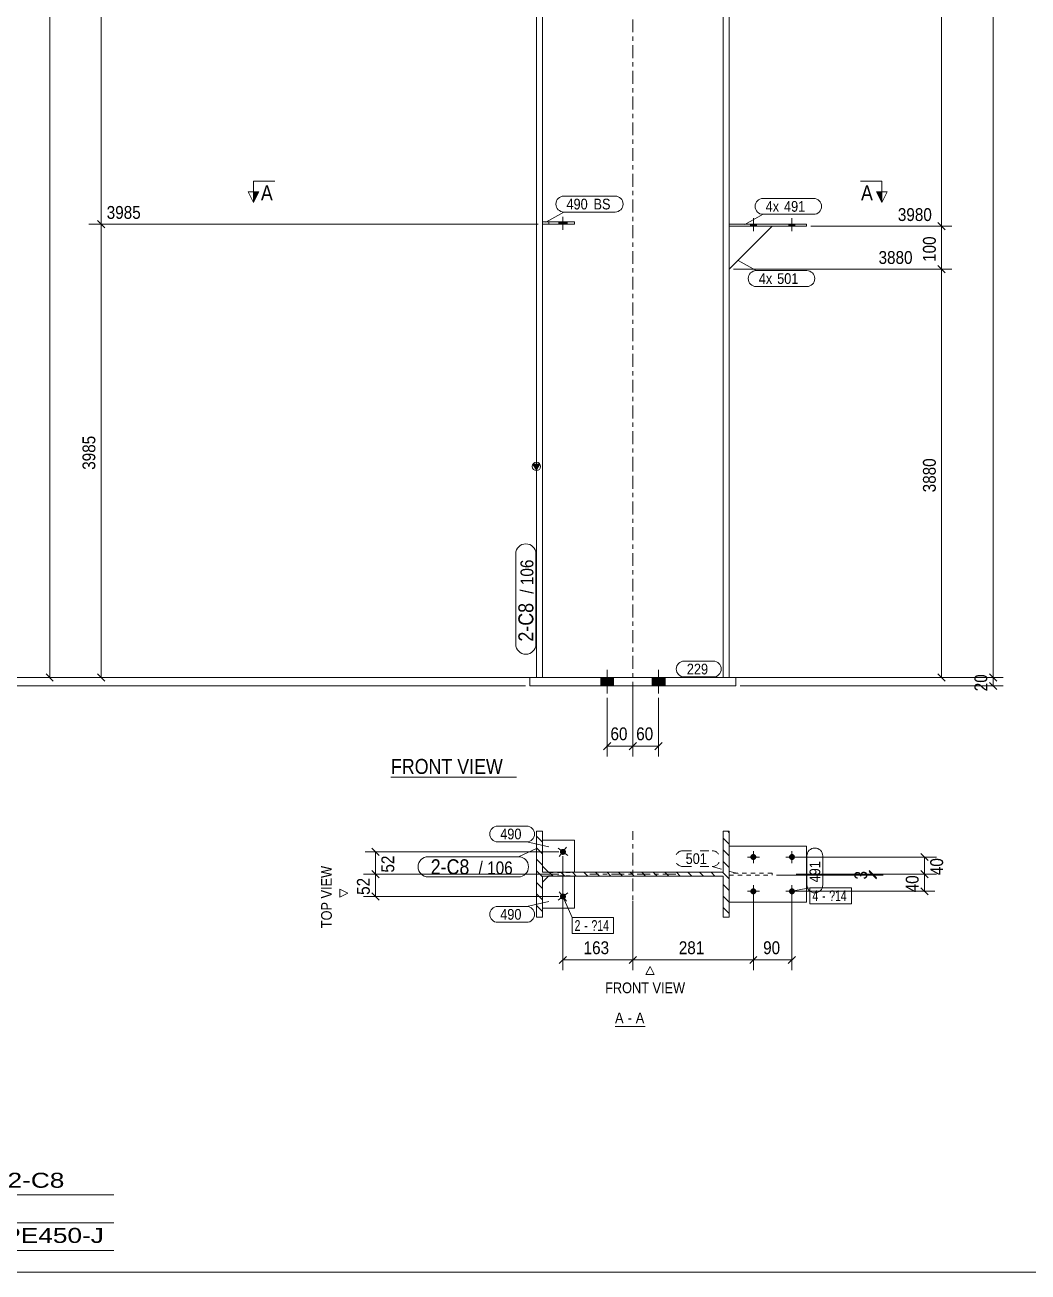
# Model space of a CAD drawing. Header units: millimetres. Extents: x 2 to 579, y 1 to 825.
# Drawn here: x 123.7 to 357.7, y 5 to 295.7 of the extents above; entities that cross this region are included whole.
import ezdxf

# ---------------------------------------------------------------- set-up
doc = ezdxf.new("R2010")
doc.units = ezdxf.units.MM
for name, pattern in [('XKITLINE00', [0]), ('XKITLINE01', [4, 1, -1, 1, -1]), ('XKITLINE02', [4, 2, -2]), ('XKITLINE03', [6, 3, -1, 1, -1])]:
    doc.linetypes.add(name, pattern=pattern)
for name, color, linetype, lineweight in [('Bolt', 3, 'Continuous', 0), ('BoltMark', 7, 'Continuous', 0), ('Dimensions', 7, 'Continuous', 0), ('DrawingSheet', 5, 'Continuous', 0), ('OtherObjectType', 7, 'Continuous', 0), ('Part', 2, 'Continuous', 0), ('PartMark', 7, 'Continuous', 0), ('Section', 6, 'Continuous', 0)]:
    doc.layers.add(name, color=color, linetype=linetype, lineweight=lineweight)
doc.styles.add('ARIAL', font='ARIAL.TTF')
doc.styles.add('ARIAL_NARROW', font='ARIALN.TTF')

# ---------------------------------------------------------------- blocks, each defined once
blk = doc.blocks.new('*A5')
at = {"layer": 'Part', "color": 7, "linetype": 'XKITLINE00', "lineweight": 0}
for p, q in [((288.02, 107.41), (287.68, 107.76)), ((244.42, 105.21), (243.02, 106.61)), ((288.02, 104.72), (286.62, 106.12)), ((244.42, 102.52), (243.02, 103.92)), ((288.02, 102.03), (286.62, 103.43)), ((244.42, 99.83), (243.02, 101.23)), ((288.02, 99.33), (286.62, 100.73)), ((244.42, 97.13), (243.02, 98.53)), ((246.94, 97.31), (246.04, 98.21)), ((249.64, 97.31), (248.74, 98.21)), ((252.33, 97.31), (251.43, 98.21)), ((255.02, 97.31), (254.12, 98.21)), ((257.72, 97.31), (256.82, 98.21)), ((260.41, 97.31), (259.51, 98.21)), ((263.11, 97.31), (262.21, 98.21)), ((265.8, 97.31), (264.9, 98.21)), ((268.49, 97.31), (267.59, 98.21)), ((271.19, 97.31), (270.29, 98.21)), ((273.88, 97.31), (272.98, 98.21)), ((276.58, 97.31), (275.68, 98.21)), ((279.27, 97.31), (278.37, 98.21)), ((281.97, 97.31), (281.07, 98.21)), ((284.66, 97.31), (283.76, 98.21)), ((288.02, 96.64), (286.45, 98.21)), ((244.42, 94.44), (243.02, 95.84)), ((244.42, 91.74), (243.02, 93.14)), ((288.02, 93.94), (286.62, 95.34)), ((244.37, 89.1), (243.02, 90.45)), ((288.02, 91.25), (286.62, 92.65)), ((243.02, 87.76), (243.02, 87.76)), ((243.02, 87.76), (243.02, 87.76)), ((244.42, 89.05), (244.37, 89.1)), ((288.02, 88.56), (286.62, 89.96))]:
    blk.add_line(p, q, dxfattribs=at)
blk = doc.blocks.new('*A7')
at = {"layer": 'Bolt'}
for points in [[(261.02, 143.63), (261.02, 141.63), (258.02, 141.63), (258.02, 143.63)], [(261.02, 143.63), (261.02, 141.63), (258.02, 141.63), (258.02, 143.63)], [(273.02, 143.63), (273.02, 141.63), (270.02, 141.63), (270.02, 143.63)], [(273.02, 143.63), (273.02, 141.63), (270.02, 141.63), (270.02, 143.63)]]:
    blk.add_hatch(color=3, dxfattribs=at).paths.add_polyline_path(points, flags=17)
at = {"layer": 'Bolt', "color": 3, "linetype": 'XKITLINE00', "lineweight": 0}
for p, q in [((259.52, 145.38), (259.52, 139.88)), ((259.52, 145.38), (259.52, 139.88)), ((271.52, 145.38), (271.52, 139.88)), ((271.52, 145.38), (271.52, 139.88)), ((258.02, 143.63), (258.02, 141.63)), ((258.02, 143.63), (258.02, 141.63)), ((261.02, 143.63), (261.02, 141.63)), ((261.02, 143.63), (261.02, 141.63)), ((270.02, 143.63), (270.02, 141.63)), ((270.02, 143.63), (270.02, 141.63)), ((273.02, 143.63), (273.02, 141.63)), ((273.02, 143.63), (273.02, 141.63))]:
    blk.add_line(p, q, dxfattribs=at)
blk = doc.blocks.new('*A9')
at = {"layer": 'Bolt'}
for points in [[(294.32, 249.33), (294.32, 248.83), (292.92, 248.83), (292.92, 249.33)], [(294.32, 249.33), (294.32, 248.83), (292.92, 248.83), (292.92, 249.33)], [(303.32, 249.33), (303.32, 248.83), (301.92, 248.83), (301.92, 249.33)], [(303.32, 249.33), (303.32, 248.83), (301.92, 248.83), (301.92, 249.33)]]:
    blk.add_hatch(color=3, dxfattribs=at).paths.add_polyline_path(points, flags=17)
at = {"layer": 'Bolt', "color": 3, "linetype": 'XKITLINE00', "lineweight": 0}
for p, q in [((293.62, 247.67), (293.62, 250.67)), ((293.62, 247.67), (293.62, 250.67)), ((302.62, 247.67), (302.62, 250.67)), ((302.62, 247.67), (302.62, 250.67)), ((292.92, 248.83), (292.92, 249.33)), ((292.92, 248.83), (292.92, 249.33)), ((294.32, 248.83), (294.32, 249.33)), ((294.32, 248.83), (294.32, 249.33)), ((301.92, 248.83), (301.92, 249.33)), ((301.92, 248.83), (301.92, 249.33)), ((303.32, 248.83), (303.32, 249.33)), ((303.32, 248.83), (303.32, 249.33))]:
    blk.add_line(p, q, dxfattribs=at)
blk = doc.blocks.new('*A10')
at = {"layer": 'Bolt', "color": 3, "linetype": 'XKITLINE02', "lineweight": 0}
for p, q in [((249.22, 247.98), (249.22, 250.98)), ((248.24, 249.33), (248.24, 249.83)), ((250.2, 249.33), (250.2, 249.83))]:
    blk.add_line(p, q, dxfattribs=at)
blk = doc.blocks.new('*A11')
at = {"layer": 'Bolt'}
blk.add_hatch(color=3, dxfattribs=at).paths.add_polyline_path([(248.24, 249.33), (248.24, 249.83), (250.2, 249.83), (250.2, 249.33)], flags=17)
at = {"layer": 'Bolt', "color": 3, "linetype": 'XKITLINE00', "lineweight": 0}
for p, q in [((249.22, 247.98), (249.22, 250.98)), ((248.24, 249.33), (248.24, 249.83)), ((250.2, 249.33), (250.2, 249.83))]:
    blk.add_line(p, q, dxfattribs=at)
blk = doc.blocks.new('*A19')
at = {"layer": 'Part'}
blk.add_hatch(color=2, dxfattribs=at).paths.add_polyline_path([(242.22, 193.33), (243.82, 193.33), (243.02, 191.93)], flags=17)
at = {"layer": 'Part', "color": 2, "linetype": 'XKITLINE00', "lineweight": 0}
for p, q in [((243.02, 427.11), (243.02, 192.03)), ((244.42, 427.11), (244.42, 192.03)), ((286.62, 192.03), (286.62, 427.11)), ((288.02, 192.03), (288.02, 427.11)), ((243.02, 191.93), (242.22, 193.33)), ((242.22, 193.33), (243.82, 193.33)), ((243.82, 193.33), (243.02, 191.93)), ((243.02, 191.93), (243.02, 143.63)), ((244.42, 191.93), (244.42, 143.63)), ((286.62, 143.63), (286.62, 191.93)), ((288.02, 143.63), (288.02, 191.93))]:
    blk.add_line(p, q, dxfattribs=at)
at = {"layer": 'Part', "color": 7, "linetype": 'XKITLINE03', "lineweight": 0}
for p, q in [((265.52, 192.03), (265.52, 427.11)), ((265.52, 133.63), (265.52, 191.93))]:
    blk.add_line(p, q, dxfattribs=at)
at = {"layer": 'Part', "color": 7, "linetype": 'XKITLINE01', "lineweight": 0}
blk.add_line((243.02, 143.63), (288.02, 143.63), dxfattribs=at)
at = {"layer": 'Part', "color": 2, "linetype": 'XKITLINE00', "lineweight": 0}
blk.add_circle((243.02, 192.83), 1, dxfattribs=at)
blk = doc.blocks.new('*A23')
at = {"layer": 'Part', "color": 2, "linetype": 'XKITLINE00', "lineweight": 0}
for p, q in [((289.52, 143.63), (241.52, 143.63)), ((241.52, 143.63), (241.52, 141.63)), ((289.52, 143.63), (289.52, 141.63)), ((289.52, 141.63), (241.52, 141.63))]:
    blk.add_line(p, q, dxfattribs=at)
blk = doc.blocks.new('*A27')
at = {"layer": 'Part', "color": 2, "linetype": 'XKITLINE00', "lineweight": 0}
for p, q in [((288.02, 249.33), (306.02, 249.33)), ((306.02, 248.83), (288.02, 248.83)), ((306.02, 249.33), (306.02, 248.83))]:
    blk.add_line(p, q, dxfattribs=at)
at = {"layer": 'Part', "color": 7, "linetype": 'XKITLINE01', "lineweight": 0}
blk.add_line((288.02, 248.83), (288.02, 249.33), dxfattribs=at)
blk = doc.blocks.new('*A28')
at = {"layer": 'Part', "color": 2, "linetype": 'XKITLINE00', "lineweight": 0}
blk.add_line((288.02, 238.83), (298.02, 248.83), dxfattribs=at)
at = {"layer": 'Part', "color": 7, "linetype": 'XKITLINE01', "lineweight": 0}
for p, q in [((288.02, 248.83), (288.02, 238.83)), ((298.02, 248.83), (288.02, 248.83))]:
    blk.add_line(p, q, dxfattribs=at)
blk = doc.blocks.new('*A29')
at = {"layer": 'Part', "color": 7, "linetype": 'XKITLINE01', "lineweight": 0}
for p, q in [((251.92, 249.83), (244.42, 249.83)), ((244.42, 249.83), (244.42, 249.33)), ((244.42, 249.33), (251.92, 249.33)), ((245.92, 249.33), (245.92, 249.83)), ((251.92, 249.33), (251.92, 249.83))]:
    blk.add_line(p, q, dxfattribs=at)
blk = doc.blocks.new('*A30')
at = {"layer": 'Part', "color": 2, "linetype": 'XKITLINE00', "lineweight": 0}
for p, q in [((244.42, 249.83), (251.92, 249.83)), ((251.92, 249.33), (244.42, 249.33)), ((251.92, 249.83), (251.92, 249.33))]:
    blk.add_line(p, q, dxfattribs=at)
at = {"layer": 'Part', "color": 7, "linetype": 'XKITLINE01', "lineweight": 0}
for p, q in [((244.42, 249.33), (244.42, 249.83)), ((245.92, 249.33), (245.92, 249.83))]:
    blk.add_line(p, q, dxfattribs=at)
blk = doc.blocks.new('*A98')
at = {"layer": 'Bolt'}
for points in [[(293.59, 101.06), (293.55, 101.06), (293.52, 101.06), (293.49, 101.07), (293.45, 101.08), (293.42, 101.09), (293.39, 101.1), (293.35, 101.11), (293.32, 101.12), (293.29, 101.14), (293.26, 101.16), (293.23, 101.17), (293.2, 101.19), (293.18, 101.21), (293.15, 101.24), (293.13, 101.26), (293.1, 101.29), (293.08, 101.31), (293.06, 101.34), (293.04, 101.37), (293.02, 101.4), (293, 101.43), (292.99, 101.46), (292.98, 101.49), (292.96, 101.52), (292.95, 101.55), (292.94, 101.59), (292.94, 101.62), (292.93, 101.65), (292.93, 101.69), (292.92, 101.72), (292.92, 101.76), (292.92, 101.79), (292.93, 101.82), (292.93, 101.86), (292.94, 101.89), (292.94, 101.93), (292.95, 101.96), (292.96, 101.99), (292.98, 102.02), (292.99, 102.06), (293, 102.09), (293.02, 102.12), (293.04, 102.14), (293.06, 102.17), (293.08, 102.2), (293.1, 102.23), (293.13, 102.25), (293.15, 102.27), (293.18, 102.3), (293.2, 102.32), (293.23, 102.34), (293.26, 102.36), (293.29, 102.37), (293.32, 102.39), (293.35, 102.4), (293.39, 102.41), (293.42, 102.43), (293.45, 102.43), (293.49, 102.44), (293.52, 102.45), (293.55, 102.45), (293.59, 102.45), (293.62, 102.46), (293.66, 102.45), (293.69, 102.45), (293.72, 102.45), (293.76, 102.44), (293.79, 102.43), (293.83, 102.43), (293.86, 102.41), (293.89, 102.4), (293.92, 102.39), (293.95, 102.37), (293.98, 102.36), (294.01, 102.34), (294.04, 102.32), (294.07, 102.3), (294.09, 102.27), (294.12, 102.25), (294.14, 102.23), (294.16, 102.2), (294.18, 102.17), (294.2, 102.14), (294.22, 102.12), (294.24, 102.09), (294.25, 102.06), (294.27, 102.02), (294.28, 101.99), (294.29, 101.96), (294.3, 101.93), (294.31, 101.89), (294.31, 101.86), (294.32, 101.82), (294.32, 101.79), (294.32, 101.76), (294.32, 101.72), (294.32, 101.69), (294.31, 101.65), (294.31, 101.62), (294.3, 101.59), (294.29, 101.55), (294.28, 101.52), (294.27, 101.49), (294.25, 101.46), (294.24, 101.43), (294.22, 101.4), (294.2, 101.37), (294.18, 101.34), (294.16, 101.31), (294.14, 101.29), (294.12, 101.26), (294.09, 101.24), (294.07, 101.21), (294.04, 101.19), (294.01, 101.17), (293.98, 101.16), (293.95, 101.14), (293.92, 101.12), (293.89, 101.11), (293.86, 101.1), (293.83, 101.09), (293.79, 101.08), (293.76, 101.07), (293.72, 101.06), (293.69, 101.06), (293.66, 101.06), (293.62, 101.06)], [(302.59, 101.06), (302.55, 101.06), (302.52, 101.06), (302.49, 101.07), (302.45, 101.08), (302.42, 101.09), (302.39, 101.1), (302.35, 101.11), (302.32, 101.12), (302.29, 101.14), (302.26, 101.16), (302.23, 101.17), (302.2, 101.19), (302.18, 101.21), (302.15, 101.24), (302.13, 101.26), (302.1, 101.29), (302.08, 101.31), (302.06, 101.34), (302.04, 101.37), (302.02, 101.4), (302, 101.43), (301.99, 101.46), (301.98, 101.49), (301.96, 101.52), (301.95, 101.55), (301.94, 101.59), (301.94, 101.62), (301.93, 101.65), (301.93, 101.69), (301.92, 101.72), (301.92, 101.76), (301.92, 101.79), (301.93, 101.82), (301.93, 101.86), (301.94, 101.89), (301.94, 101.93), (301.95, 101.96), (301.96, 101.99), (301.98, 102.02), (301.99, 102.06), (302, 102.09), (302.02, 102.12), (302.04, 102.14), (302.06, 102.17), (302.08, 102.2), (302.1, 102.23), (302.13, 102.25), (302.15, 102.27), (302.18, 102.3), (302.2, 102.32), (302.23, 102.34), (302.26, 102.36), (302.29, 102.37), (302.32, 102.39), (302.35, 102.4), (302.39, 102.41), (302.42, 102.43), (302.45, 102.43), (302.49, 102.44), (302.52, 102.45), (302.55, 102.45), (302.59, 102.45), (302.62, 102.46), (302.66, 102.45), (302.69, 102.45), (302.72, 102.45), (302.76, 102.44), (302.79, 102.43), (302.83, 102.43), (302.86, 102.41), (302.89, 102.4), (302.92, 102.39), (302.95, 102.37), (302.98, 102.36), (303.01, 102.34), (303.04, 102.32), (303.07, 102.3), (303.09, 102.27), (303.12, 102.25), (303.14, 102.23), (303.16, 102.2), (303.18, 102.17), (303.2, 102.14), (303.22, 102.12), (303.24, 102.09), (303.25, 102.06), (303.27, 102.02), (303.28, 101.99), (303.29, 101.96), (303.3, 101.93), (303.31, 101.89), (303.31, 101.86), (303.32, 101.82), (303.32, 101.79), (303.32, 101.76), (303.32, 101.72), (303.32, 101.69), (303.31, 101.65), (303.31, 101.62), (303.3, 101.59), (303.29, 101.55), (303.28, 101.52), (303.27, 101.49), (303.25, 101.46), (303.24, 101.43), (303.22, 101.4), (303.2, 101.37), (303.18, 101.34), (303.16, 101.31), (303.14, 101.29), (303.12, 101.26), (303.09, 101.24), (303.07, 101.21), (303.04, 101.19), (303.01, 101.17), (302.98, 101.16), (302.95, 101.14), (302.92, 101.12), (302.89, 101.11), (302.86, 101.1), (302.83, 101.09), (302.79, 101.08), (302.76, 101.07), (302.72, 101.06), (302.69, 101.06), (302.66, 101.06), (302.62, 101.06)], [(293.59, 93.06), (293.55, 93.06), (293.52, 93.06), (293.49, 93.07), (293.45, 93.08), (293.42, 93.09), (293.39, 93.1), (293.35, 93.11), (293.32, 93.12), (293.29, 93.14), (293.26, 93.16), (293.23, 93.17), (293.2, 93.19), (293.18, 93.21), (293.15, 93.24), (293.13, 93.26), (293.1, 93.29), (293.08, 93.31), (293.06, 93.34), (293.04, 93.37), (293.02, 93.4), (293, 93.43), (292.99, 93.46), (292.98, 93.49), (292.96, 93.52), (292.95, 93.55), (292.94, 93.59), (292.94, 93.62), (292.93, 93.65), (292.93, 93.69), (292.92, 93.72), (292.92, 93.76), (292.92, 93.79), (292.93, 93.82), (292.93, 93.86), (292.94, 93.89), (292.94, 93.93), (292.95, 93.96), (292.96, 93.99), (292.98, 94.02), (292.99, 94.06), (293, 94.09), (293.02, 94.12), (293.04, 94.14), (293.06, 94.17), (293.08, 94.2), (293.1, 94.23), (293.13, 94.25), (293.15, 94.27), (293.18, 94.3), (293.2, 94.32), (293.23, 94.34), (293.26, 94.36), (293.29, 94.37), (293.32, 94.39), (293.35, 94.4), (293.39, 94.41), (293.42, 94.43), (293.45, 94.43), (293.49, 94.44), (293.52, 94.45), (293.55, 94.45), (293.59, 94.45), (293.62, 94.46), (293.66, 94.45), (293.69, 94.45), (293.72, 94.45), (293.76, 94.44), (293.79, 94.43), (293.83, 94.43), (293.86, 94.41), (293.89, 94.4), (293.92, 94.39), (293.95, 94.37), (293.98, 94.36), (294.01, 94.34), (294.04, 94.32), (294.07, 94.3), (294.09, 94.27), (294.12, 94.25), (294.14, 94.23), (294.16, 94.2), (294.18, 94.17), (294.2, 94.14), (294.22, 94.12), (294.24, 94.09), (294.25, 94.06), (294.27, 94.02), (294.28, 93.99), (294.29, 93.96), (294.3, 93.93), (294.31, 93.89), (294.31, 93.86), (294.32, 93.82), (294.32, 93.79), (294.32, 93.76), (294.32, 93.72), (294.32, 93.69), (294.31, 93.65), (294.31, 93.62), (294.3, 93.59), (294.29, 93.55), (294.28, 93.52), (294.27, 93.49), (294.25, 93.46), (294.24, 93.43), (294.22, 93.4), (294.2, 93.37), (294.18, 93.34), (294.16, 93.31), (294.14, 93.29), (294.12, 93.26), (294.09, 93.24), (294.07, 93.21), (294.04, 93.19), (294.01, 93.17), (293.98, 93.16), (293.95, 93.14), (293.92, 93.12), (293.89, 93.11), (293.86, 93.1), (293.83, 93.09), (293.79, 93.08), (293.76, 93.07), (293.72, 93.06), (293.69, 93.06), (293.66, 93.06), (293.62, 93.06)], [(302.59, 93.06), (302.55, 93.06), (302.52, 93.06), (302.49, 93.07), (302.45, 93.08), (302.42, 93.09), (302.39, 93.1), (302.35, 93.11), (302.32, 93.12), (302.29, 93.14), (302.26, 93.16), (302.23, 93.17), (302.2, 93.19), (302.18, 93.21), (302.15, 93.24), (302.13, 93.26), (302.1, 93.29), (302.08, 93.31), (302.06, 93.34), (302.04, 93.37), (302.02, 93.4), (302, 93.43), (301.99, 93.46), (301.98, 93.49), (301.96, 93.52), (301.95, 93.55), (301.94, 93.59), (301.94, 93.62), (301.93, 93.65), (301.93, 93.69), (301.92, 93.72), (301.92, 93.76), (301.92, 93.79), (301.93, 93.82), (301.93, 93.86), (301.94, 93.89), (301.94, 93.93), (301.95, 93.96), (301.96, 93.99), (301.98, 94.02), (301.99, 94.06), (302, 94.09), (302.02, 94.12), (302.04, 94.14), (302.06, 94.17), (302.08, 94.2), (302.1, 94.23), (302.13, 94.25), (302.15, 94.27), (302.18, 94.3), (302.2, 94.32), (302.23, 94.34), (302.26, 94.36), (302.29, 94.37), (302.32, 94.39), (302.35, 94.4), (302.39, 94.41), (302.42, 94.43), (302.45, 94.43), (302.49, 94.44), (302.52, 94.45), (302.55, 94.45), (302.59, 94.45), (302.62, 94.46), (302.66, 94.45), (302.69, 94.45), (302.72, 94.45), (302.76, 94.44), (302.79, 94.43), (302.83, 94.43), (302.86, 94.41), (302.89, 94.4), (302.92, 94.39), (302.95, 94.37), (302.98, 94.36), (303.01, 94.34), (303.04, 94.32), (303.07, 94.3), (303.09, 94.27), (303.12, 94.25), (303.14, 94.23), (303.16, 94.2), (303.18, 94.17), (303.2, 94.14), (303.22, 94.12), (303.24, 94.09), (303.25, 94.06), (303.27, 94.02), (303.28, 93.99), (303.29, 93.96), (303.3, 93.93), (303.31, 93.89), (303.31, 93.86), (303.32, 93.82), (303.32, 93.79), (303.32, 93.76), (303.32, 93.72), (303.32, 93.69), (303.31, 93.65), (303.31, 93.62), (303.3, 93.59), (303.29, 93.55), (303.28, 93.52), (303.27, 93.49), (303.25, 93.46), (303.24, 93.43), (303.22, 93.4), (303.2, 93.37), (303.18, 93.34), (303.16, 93.31), (303.14, 93.29), (303.12, 93.26), (303.09, 93.24), (303.07, 93.21), (303.04, 93.19), (303.01, 93.17), (302.98, 93.16), (302.95, 93.14), (302.92, 93.12), (302.89, 93.11), (302.86, 93.1), (302.83, 93.09), (302.79, 93.08), (302.76, 93.07), (302.72, 93.06), (302.69, 93.06), (302.66, 93.06), (302.62, 93.06)]]:
    blk.add_hatch(color=3, dxfattribs=at).paths.add_polyline_path(points, flags=17)
at = {"layer": 'Bolt', "color": 3, "linetype": 'XKITLINE00', "lineweight": 0}
for p, q in [((293.62, 100.36), (293.62, 103.16)), ((302.62, 100.36), (302.62, 103.16)), ((295.02, 101.76), (292.22, 101.76)), ((304.02, 101.76), (301.22, 101.76)), ((295.02, 93.76), (292.22, 93.76)), ((293.62, 92.36), (293.62, 95.16)), ((304.02, 93.76), (301.22, 93.76)), ((302.62, 92.36), (302.62, 95.16))]:
    blk.add_line(p, q, dxfattribs=at)
blk = doc.blocks.new('*A99')
at = {"layer": 'Bolt'}
blk.add_hatch(color=3, dxfattribs=at).paths.add_polyline_path([(248.69, 103.41), (248.71, 103.44), (248.74, 103.46), (248.76, 103.49), (248.79, 103.51), (248.82, 103.53), (248.85, 103.55), (248.88, 103.56), (248.91, 103.58), (248.94, 103.6), (248.97, 103.61), (249, 103.62), (249.03, 103.63), (249.07, 103.64), (249.1, 103.65), (249.13, 103.65), (249.17, 103.65), (249.2, 103.66), (249.24, 103.66), (249.27, 103.65), (249.31, 103.65), (249.34, 103.65), (249.37, 103.64), (249.41, 103.63), (249.44, 103.62), (249.47, 103.61), (249.5, 103.6), (249.54, 103.58), (249.57, 103.57), (249.6, 103.55), (249.62, 103.53), (249.65, 103.51), (249.68, 103.49), (249.7, 103.46), (249.73, 103.44), (249.75, 103.41), (249.77, 103.39), (249.79, 103.36), (249.81, 103.33), (249.83, 103.3), (249.85, 103.27), (249.86, 103.24), (249.87, 103.21), (249.89, 103.18), (249.9, 103.14), (249.9, 103.11), (249.91, 103.08), (249.92, 103.04), (249.92, 103.01), (249.92, 102.97), (249.92, 102.94), (249.92, 102.91), (249.92, 102.87), (249.91, 102.84), (249.91, 102.8), (249.9, 102.77), (249.89, 102.74), (249.88, 102.71), (249.86, 102.67), (249.85, 102.64), (249.83, 102.61), (249.81, 102.58), (249.79, 102.55), (249.77, 102.53), (249.75, 102.5), (249.73, 102.47), (249.71, 102.45), (249.68, 102.43), (249.65, 102.4), (249.63, 102.38), (249.6, 102.37), (249.57, 102.35), (249.54, 102.33), (249.51, 102.32), (249.47, 102.3), (249.44, 102.29), (249.41, 102.28), (249.38, 102.27), (249.34, 102.27), (249.31, 102.26), (249.27, 102.26), (249.24, 102.26), (249.21, 102.26), (249.17, 102.26), (249.14, 102.26), (249.1, 102.27), (249.07, 102.27), (249.04, 102.28), (249, 102.29), (248.97, 102.3), (248.94, 102.32), (248.91, 102.33), (248.88, 102.35), (248.85, 102.36), (248.82, 102.38), (248.79, 102.4), (248.77, 102.42), (248.74, 102.45), (248.72, 102.47), (248.69, 102.5), (248.67, 102.52), (248.65, 102.55), (248.63, 102.58), (248.61, 102.61), (248.6, 102.64), (248.58, 102.67), (248.57, 102.7), (248.56, 102.74), (248.55, 102.77), (248.54, 102.8), (248.53, 102.83), (248.53, 102.87), (248.52, 102.9), (248.52, 102.94), (248.52, 102.97), (248.52, 103.01), (248.53, 103.04), (248.53, 103.07), (248.54, 103.11), (248.55, 103.14), (248.56, 103.17), (248.57, 103.21), (248.58, 103.24), (248.6, 103.27), (248.61, 103.3), (248.63, 103.33), (248.65, 103.36), (248.67, 103.39)], flags=17)
at = {"layer": 'Bolt', "color": 3, "linetype": 'XKITLINE00', "lineweight": 0}
for p, q in [((248.12, 103.82), (250.33, 102.1)), ((248.36, 101.85), (250.08, 104.06))]:
    blk.add_line(p, q, dxfattribs=at)
blk = doc.blocks.new('*A100')
at = {"layer": 'Bolt'}
blk.add_hatch(color=3, dxfattribs=at).paths.add_polyline_path([(249.79, 92.96), (249.81, 92.93), (249.83, 92.9), (249.85, 92.87), (249.86, 92.84), (249.88, 92.81), (249.89, 92.77), (249.9, 92.74), (249.91, 92.71), (249.91, 92.67), (249.92, 92.64), (249.92, 92.61), (249.92, 92.57), (249.92, 92.54), (249.92, 92.5), (249.92, 92.47), (249.91, 92.43), (249.9, 92.4), (249.9, 92.37), (249.89, 92.34), (249.87, 92.3), (249.86, 92.27), (249.85, 92.24), (249.83, 92.21), (249.81, 92.18), (249.79, 92.15), (249.77, 92.12), (249.75, 92.1), (249.73, 92.07), (249.7, 92.05), (249.68, 92.02), (249.65, 92), (249.62, 91.98), (249.6, 91.96), (249.57, 91.95), (249.54, 91.93), (249.5, 91.92), (249.47, 91.9), (249.44, 91.89), (249.41, 91.88), (249.37, 91.87), (249.34, 91.87), (249.31, 91.86), (249.27, 91.86), (249.24, 91.86), (249.2, 91.86), (249.17, 91.86), (249.13, 91.86), (249.1, 91.87), (249.07, 91.87), (249.03, 91.88), (249, 91.89), (248.97, 91.9), (248.94, 91.92), (248.91, 91.93), (248.88, 91.95), (248.85, 91.97), (248.82, 91.98), (248.79, 92), (248.76, 92.03), (248.74, 92.05), (248.71, 92.07), (248.69, 92.1), (248.67, 92.13), (248.65, 92.15), (248.63, 92.18), (248.61, 92.21), (248.6, 92.24), (248.58, 92.27), (248.57, 92.31), (248.56, 92.34), (248.55, 92.37), (248.54, 92.4), (248.53, 92.44), (248.53, 92.47), (248.52, 92.51), (248.52, 92.54), (248.52, 92.57), (248.52, 92.61), (248.53, 92.64), (248.53, 92.68), (248.54, 92.71), (248.55, 92.74), (248.56, 92.78), (248.57, 92.81), (248.58, 92.84), (248.6, 92.87), (248.61, 92.9), (248.63, 92.93), (248.65, 92.96), (248.67, 92.99), (248.69, 93.01), (248.72, 93.04), (248.74, 93.06), (248.77, 93.09), (248.79, 93.11), (248.82, 93.13), (248.85, 93.15), (248.88, 93.17), (248.91, 93.18), (248.94, 93.2), (248.97, 93.21), (249, 93.22), (249.04, 93.23), (249.07, 93.24), (249.1, 93.25), (249.14, 93.25), (249.17, 93.25), (249.21, 93.26), (249.24, 93.26), (249.27, 93.25), (249.31, 93.25), (249.34, 93.25), (249.38, 93.24), (249.41, 93.23), (249.44, 93.22), (249.47, 93.21), (249.51, 93.2), (249.54, 93.18), (249.57, 93.16), (249.6, 93.15), (249.63, 93.13), (249.65, 93.11), (249.68, 93.09), (249.71, 93.06), (249.73, 93.04), (249.75, 93.01), (249.77, 92.99)], flags=17)
at = {"layer": 'Bolt', "color": 3, "linetype": 'XKITLINE00', "lineweight": 0}
for p, q in [((250.33, 93.42), (248.12, 91.7)), ((248.36, 93.66), (250.08, 91.45))]:
    blk.add_line(p, q, dxfattribs=at)
blk = doc.blocks.new('*A101')
at = {"layer": 'Part', "color": 2, "linetype": 'XKITLINE00', "lineweight": 0}
for p, q in [((243.02, 87.76), (243.02, 107.76)), ((243.02, 107.76), (244.42, 107.76)), ((244.42, 107.76), (244.42, 98.21)), ((286.62, 98.21), (286.62, 107.76)), ((286.62, 107.76), (288.02, 107.76)), ((288.02, 107.76), (288.02, 87.76)), ((244.42, 98.21), (286.62, 98.21)), ((286.62, 97.31), (244.42, 97.31)), ((244.42, 97.31), (244.42, 87.76)), ((286.62, 87.76), (286.62, 97.31)), ((244.42, 87.76), (243.02, 87.76)), ((288.02, 87.76), (286.62, 87.76))]:
    blk.add_line(p, q, dxfattribs=at)
at = {"layer": 'Part', "color": 7, "linetype": 'XKITLINE03', "lineweight": 0}
for p, q in [((265.52, 87.76), (265.52, 107.76)), ((275.52, 97.76), (255.52, 97.76))]:
    blk.add_line(p, q, dxfattribs=at)
blk = doc.blocks.new('*A102')
at = {"layer": 'Part', "color": 2, "linetype": 'XKITLINE00', "lineweight": 0}
for p, q in [((306.02, 104.26), (288.02, 104.26)), ((306.02, 91.26), (306.02, 104.26)), ((288.02, 91.26), (306.02, 91.26))]:
    blk.add_line(p, q, dxfattribs=at)
at = {"layer": 'Part', "color": 7, "linetype": 'XKITLINE01', "lineweight": 0}
blk.add_line((288.02, 104.26), (288.02, 91.26), dxfattribs=at)
blk = doc.blocks.new('*A103')
at = {"layer": 'Part', "color": 7, "linetype": 'XKITLINE01', "lineweight": 0}
for p, q in [((298.02, 98.01), (288.02, 98.01)), ((288.02, 97.51), (288.02, 98.01)), ((288.02, 97.51), (298.02, 97.51)), ((298.02, 97.51), (298.02, 98.01))]:
    blk.add_line(p, q, dxfattribs=at)
blk = doc.blocks.new('*A104')
at = {"layer": 'Part', "color": 2, "linetype": 'XKITLINE00', "lineweight": 0}
for p, q in [((251.92, 105.66), (244.42, 105.66)), ((251.92, 98.21), (251.92, 105.66)), ((244.42, 99.66), (245.87, 98.21))]:
    blk.add_line(p, q, dxfattribs=at)
at = {"layer": 'Part', "color": 7, "linetype": 'XKITLINE01', "lineweight": 0}
for p, q in [((244.42, 105.66), (244.42, 99.66)), ((245.87, 98.21), (245.92, 98.16)), ((245.87, 98.21), (245.92, 98.16)), ((245.92, 98.16), (251.92, 98.16)), ((251.92, 98.16), (251.92, 98.21)), ((251.92, 98.16), (251.92, 98.21))]:
    blk.add_line(p, q, dxfattribs=at)
blk = doc.blocks.new('*A105')
at = {"layer": 'Part', "color": 2, "linetype": 'XKITLINE00', "lineweight": 0}
for p, q in [((244.42, 95.86), (245.87, 97.31)), ((251.92, 97.31), (251.92, 89.86)), ((251.92, 89.86), (244.42, 89.86))]:
    blk.add_line(p, q, dxfattribs=at)
at = {"layer": 'Part', "color": 7, "linetype": 'XKITLINE01', "lineweight": 0}
for p, q in [((245.92, 97.36), (245.87, 97.31)), ((245.87, 97.31), (245.92, 97.36)), ((245.92, 97.36), (251.92, 97.36)), ((251.92, 97.36), (251.92, 97.31)), ((251.92, 97.31), (251.92, 97.36)), ((244.42, 89.86), (244.42, 95.86))]:
    blk.add_line(p, q, dxfattribs=at)
blk = doc.blocks.new('*A106')
at = {"layer": 'DrawingSheet', "color": 5, "linetype": 'XKITLINE00', "lineweight": 0}
blk.add_line((5, 5), (579, 5), dxfattribs=at)
blk = doc.blocks.new('*A110')
at = {"layer": 'OtherObjectType', "color": 6, "linetype": 'XKITLINE00', "lineweight": 0}
for p, q in [((94.5, 23), (144.5, 23)), ((94.5, 16.5), (144.5, 16.5)), ((94.5, 10), (144.5, 10))]:
    blk.add_line(p, q, dxfattribs=at)
at = {"layer": 'OtherObjectType', "color": 6, "style": 'ARIAL_NARROW'}
for s, width, p in [('MARK:', 1.275, (95.27, 24.58)), ('2-C8', 1.525501, (119.69, 24.65)), ('QTY:', 1.275, (94.5, 18.19)), ('7', 1.525501, (113.99, 18.05)), ('DESC.:', 1.275, (94.29, 11.63)), ('IPE450-J', 1.525501, (117, 11.79))]:
    blk.add_text(s, height=3.5, dxfattribs=dict(at, width=width)).set_placement(p)
blk = doc.blocks.new('*A114')
at = {"layer": 'Dimensions', "color": 7, "linetype": 'XKITLINE00', "lineweight": 0}
blk.add_line((240.52, 141.63), (100.08, 141.63), dxfattribs=at)
blk = doc.blocks.new('*A115')
at = {"layer": 'Dimensions', "color": 7, "linetype": 'XKITLINE00', "lineweight": 0}
for p, q in [((289.02, 143.63), (351.92, 143.63)), ((348.67, 144.47), (350.37, 142.78)), ((348.67, 142.47), (350.37, 140.78)), ((349.52, 141.63), (349.52, 143.63)), ((290.52, 141.63), (351.92, 141.63))]:
    blk.add_line(p, q, dxfattribs=at)
at = {"layer": 'Dimensions', "color": 3}
for p in [(349.52, 143.63), (349.52, 141.63)]:
    blk.add_point(p, dxfattribs=at)
at = {"layer": 'Dimensions', "color": 3, "style": 'ARIAL', "width": 0.85}
blk.add_text('20', height=3, rotation=90.0002, dxfattribs=at).set_placement((348.17, 140.4))
blk = doc.blocks.new('*A116')
at = {"layer": 'Dimensions', "color": 7, "linetype": 'XKITLINE00', "lineweight": 0}
for p, q in [((265.52, 142.63), (265.52, 125.23)), ((259.52, 138.88), (259.52, 125.23)), ((260.37, 128.47), (258.67, 126.78)), ((266.37, 128.47), (264.67, 126.78)), ((259.52, 127.63), (265.52, 127.63))]:
    blk.add_line(p, q, dxfattribs=at)
at = {"layer": 'Dimensions', "color": 3}
for p in [(259.52, 127.63), (265.52, 127.63)]:
    blk.add_point(p, dxfattribs=at)
at = {"layer": 'Dimensions', "color": 3, "style": 'ARIAL', "width": 0.85}
blk.add_text('60', height=3, dxfattribs=at).set_placement((260.3, 128.98))
blk = doc.blocks.new('*A117')
at = {"layer": 'Dimensions', "color": 7, "linetype": 'XKITLINE00', "lineweight": 0}
for p, q in [((265.52, 142.63), (265.52, 125.23)), ((271.52, 138.88), (271.52, 125.23)), ((266.37, 128.47), (264.67, 126.78)), ((272.37, 128.47), (270.67, 126.78)), ((265.52, 127.63), (271.52, 127.63))]:
    blk.add_line(p, q, dxfattribs=at)
at = {"layer": 'Dimensions', "color": 3}
for p in [(265.52, 127.63), (271.52, 127.63)]:
    blk.add_point(p, dxfattribs=at)
at = {"layer": 'Dimensions', "color": 3, "style": 'ARIAL', "width": 0.85}
blk.add_text('60', height=3, dxfattribs=at).set_placement((266.3, 128.98))
blk = doc.blocks.new('*A118')
at = {"layer": 'PartMark', "color": 7, "linetype": 'XKITLINE00', "lineweight": 0}
for p, q in [((277.51, 147.43), (284.27, 147.43)), ((277.51, 143.73), (284.27, 143.73))]:
    blk.add_line(p, q, dxfattribs=at)
for centre, start, end in [((277.51, 145.58), 90, 270), ((284.27, 145.58), 270, 90)]:
    blk.add_arc(centre, 1.85, start, end, dxfattribs=at)
at = {"layer": 'PartMark', "color": 3, "style": 'ARIAL', "width": 0.85}
blk.add_text('229', height=2.5, dxfattribs=at).set_placement((278.11, 144.33))
blk = doc.blocks.new('*A120')
at = {"layer": 'PartMark', "color": 7, "linetype": 'XKITLINE00', "lineweight": 0}
for p, q in [((238.22, 151.38), (238.22, 172.43)), ((242.92, 151.38), (242.92, 172.43))]:
    blk.add_line(p, q, dxfattribs=at)
for centre, start, end in [((240.57, 172.43), 0, 180), ((240.57, 151.38), 180, 0)]:
    blk.add_arc(centre, 2.35, start, end, dxfattribs=at)
at = {"layer": 'PartMark', "color": 3, "style": 'ARIAL', "width": 0.85}
for s, p in [('106', (242.32, 165.15)), ('/', (242.32, 163.14))]:
    blk.add_text(s, height=3, rotation=90.0002, dxfattribs=at).set_placement(p)
at = {"layer": 'PartMark', "color": 1, "style": 'ARIAL', "width": 0.85}
blk.add_text('2-C8', height=3.5, rotation=90.0002, dxfattribs=at).set_placement((242.32, 151.98))
blk = doc.blocks.new('*A122')
at = {"layer": 'PartMark', "color": 7, "linetype": 'XKITLINE00', "lineweight": 0}
for p, q in [((295.89, 255.29), (307.68, 255.29)), ((291.65, 249.2), (295.89, 251.59)), ((295.89, 251.59), (307.68, 251.59))]:
    blk.add_line(p, q, dxfattribs=at)
for centre, start, end in [((295.89, 253.44), 90, 270), ((307.68, 253.44), 270, 90)]:
    blk.add_arc(centre, 1.85, start, end, dxfattribs=at)
at = {"layer": 'PartMark', "color": 3, "style": 'ARIAL', "width": 0.85}
for s, p in [('4x', (296.49, 252.19)), ('491', (300.77, 252.19))]:
    blk.add_text(s, height=2.5, dxfattribs=at).set_placement(p)
blk = doc.blocks.new('*A123')
at = {"layer": 'PartMark', "color": 7, "linetype": 'XKITLINE00', "lineweight": 0}
for p, q in [((290.05, 240.86), (294.29, 238.46)), ((294.29, 238.46), (306.08, 238.46)), ((294.29, 234.76), (306.08, 234.76))]:
    blk.add_line(p, q, dxfattribs=at)
for centre, start, end in [((294.29, 236.61), 90, 270), ((306.08, 236.61), 270, 90)]:
    blk.add_arc(centre, 1.85, start, end, dxfattribs=at)
at = {"layer": 'PartMark', "color": 3, "style": 'ARIAL', "width": 0.85}
for s, p in [('4x', (294.89, 235.36)), ('501', (299.17, 235.36))]:
    blk.add_text(s, height=2.5, dxfattribs=at).set_placement(p)
blk = doc.blocks.new('*A126')
at = {"layer": 'PartMark', "color": 7, "linetype": 'XKITLINE00', "lineweight": 0}
for p, q in [((249.44, 255.83), (261.4, 255.83)), ((245.2, 249.74), (249.44, 252.13)), ((249.44, 252.13), (261.4, 252.13))]:
    blk.add_line(p, q, dxfattribs=at)
for centre, start, end in [((249.44, 253.98), 90, 270), ((261.4, 253.98), 270, 90)]:
    blk.add_arc(centre, 1.85, start, end, dxfattribs=at)
at = {"layer": 'PartMark', "color": 3, "style": 'ARIAL', "width": 0.85}
for s, p in [('490', (250.04, 252.73)), ('BS', (256.35, 252.73))]:
    blk.add_text(s, height=2.5, dxfattribs=at).set_placement(p)
blk = doc.blocks.new('*A127')
at = {"layer": 'Section'}
for points in [[(178.28, 256.83), (177.03, 254.33), (177.03, 256.83)], [(323.59, 256.83), (323.59, 254.33), (322.34, 256.83)]]:
    blk.add_hatch(color=3, dxfattribs=at).paths.add_polyline_path(points, flags=17)
at = {"layer": 'Section', "color": 1, "linetype": 'XKITLINE00', "lineweight": 0}
for p, q in [((177.03, 259.33), (182.03, 259.33)), ((177.03, 259.33), (177.03, 254.33)), ((323.59, 259.33), (318.59, 259.33)), ((323.59, 259.33), (323.59, 254.33))]:
    blk.add_line(p, q, dxfattribs=at)
at = {"layer": 'Section', "color": 3, "linetype": 'XKITLINE00', "lineweight": 0}
for p, q in [((177.03, 254.33), (175.78, 256.83)), ((178.28, 256.83), (175.78, 256.83)), ((177.03, 254.33), (178.28, 256.83)), ((322.34, 256.83), (324.84, 256.83)), ((323.59, 254.33), (322.34, 256.83)), ((324.84, 256.83), (323.59, 254.33))]:
    blk.add_line(p, q, dxfattribs=at)
at = {"layer": 'Section', "color": 7, "style": 'ARIAL', "width": 0.85}
for p in [(178.78, 254.83), (318.73, 254.83)]:
    blk.add_text('A', height=3.5, dxfattribs=at).set_placement(p)
blk = doc.blocks.new('*A132')
at = {"layer": 'OtherObjectType', "color": 7, "linetype": 'XKITLINE00', "lineweight": 0}
blk.add_line((209.1, 120.38), (238.4, 120.38), dxfattribs=at)
at = {"layer": 'OtherObjectType', "color": 7, "style": 'ARIAL', "width": 0.85}
blk.add_text('FRONT VIEW', height=3.5, dxfattribs=at).set_placement((209.1, 121.13))
blk = doc.blocks.new('*A143')
at = {"layer": 'Dimensions', "color": 7, "linetype": 'XKITLINE00', "lineweight": 0}
for p, q in [((349.52, 143.63), (349.52, 696.77)), ((289.02, 143.63), (351.92, 143.63)), ((348.67, 144.47), (350.37, 142.78))]:
    blk.add_line(p, q, dxfattribs=at)
at = {"layer": 'Dimensions', "color": 3}
blk.add_point((349.52, 143.63), dxfattribs=at)
blk = doc.blocks.new('*A145')
at = {"layer": 'Dimensions', "color": 7, "linetype": 'XKITLINE00', "lineweight": 0}
for p, q in [((243.42, 309.93), (114.67, 309.93)), ((116.67, 310.78), (118.37, 309.08)), ((117.52, 143.63), (117.52, 309.93)), ((242.02, 143.63), (114.67, 143.63)), ((116.67, 144.47), (118.37, 142.78))]:
    blk.add_line(p, q, dxfattribs=at)
at = {"layer": 'Dimensions', "color": 3}
for p in [(117.52, 309.93), (117.52, 143.63)]:
    blk.add_point(p, dxfattribs=at)
at = {"layer": 'Dimensions', "color": 3, "style": 'ARIAL', "width": 0.85}
blk.add_text('4591', height=3, dxfattribs=at).set_placement((118.82, 311.13))
blk.add_text('4591', height=3, rotation=90.0002, dxfattribs=at).set_placement((116.17, 222.33))
blk = doc.blocks.new('*A147')
at = {"layer": 'Dimensions', "color": 7, "linetype": 'XKITLINE00', "lineweight": 0}
for p, q in [((129.52, 143.63), (129.52, 589.69)), ((242.02, 143.63), (126.67, 143.63)), ((128.67, 144.47), (130.37, 142.78))]:
    blk.add_line(p, q, dxfattribs=at)
at = {"layer": 'Dimensions', "color": 3}
blk.add_point((129.52, 143.63), dxfattribs=at)
blk = doc.blocks.new('*A149')
at = {"layer": 'Dimensions', "color": 7, "linetype": 'XKITLINE00', "lineweight": 0}
for p, q in [((140.67, 250.18), (142.37, 248.48)), ((243.42, 249.33), (138.67, 249.33)), ((141.52, 143.63), (141.52, 249.33)), ((242.02, 143.63), (138.67, 143.63)), ((140.67, 144.47), (142.37, 142.78))]:
    blk.add_line(p, q, dxfattribs=at)
at = {"layer": 'Dimensions', "color": 3}
for p in [(141.52, 249.33), (141.52, 143.63)]:
    blk.add_point(p, dxfattribs=at)
at = {"layer": 'Dimensions', "color": 3, "style": 'ARIAL', "width": 0.85}
blk.add_text('3985', height=3, dxfattribs=at).set_placement((142.82, 250.53))
blk.add_text('3985', height=3, rotation=90.0002, dxfattribs=at).set_placement((140.17, 192.03))
blk = doc.blocks.new('*A150')
at = {"layer": 'Dimensions', "color": 7, "linetype": 'XKITLINE00', "lineweight": 0}
for p, q in [((141.52, 249.33), (141.52, 696.77)), ((140.67, 250.18), (142.37, 248.48)), ((243.42, 249.33), (138.67, 249.33))]:
    blk.add_line(p, q, dxfattribs=at)
at = {"layer": 'Dimensions', "color": 3}
blk.add_point((141.52, 249.33), dxfattribs=at)
blk = doc.blocks.new('*A151')
at = {"layer": 'Dimensions', "color": 7, "linetype": 'XKITLINE00', "lineweight": 0}
for p, q in [((289.02, 238.83), (339.92, 238.83)), ((336.67, 239.68), (338.37, 237.98)), ((337.52, 143.63), (337.52, 238.83)), ((289.02, 143.63), (339.92, 143.63)), ((336.67, 144.47), (338.37, 142.78))]:
    blk.add_line(p, q, dxfattribs=at)
at = {"layer": 'Dimensions', "color": 3}
for p in [(337.52, 238.83), (337.52, 143.63)]:
    blk.add_point(p, dxfattribs=at)
at = {"layer": 'Dimensions', "color": 3, "style": 'ARIAL', "width": 0.85}
blk.add_text('3880', height=3, dxfattribs=at).set_placement((322.82, 240.03))
blk.add_text('3880', height=3, rotation=90.0002, dxfattribs=at).set_placement((336.17, 186.78))
blk = doc.blocks.new('*A152')
at = {"layer": 'Dimensions', "color": 7, "linetype": 'XKITLINE00', "lineweight": 0}
for p, q in [((307.02, 248.83), (339.92, 248.83)), ((336.67, 249.68), (338.37, 247.98)), ((337.52, 238.83), (337.52, 248.83)), ((289.02, 238.83), (339.92, 238.83)), ((336.67, 239.68), (338.37, 237.98))]:
    blk.add_line(p, q, dxfattribs=at)
at = {"layer": 'Dimensions', "color": 3}
for p in [(337.52, 248.83), (337.52, 238.83)]:
    blk.add_point(p, dxfattribs=at)
at = {"layer": 'Dimensions', "color": 3, "style": 'ARIAL', "width": 0.85}
blk.add_text('3980', height=3, dxfattribs=at).set_placement((327.32, 250.03))
blk.add_text('100', height=3, rotation=90.0002, dxfattribs=at).set_placement((336.17, 240.49))
blk = doc.blocks.new('*A153')
at = {"layer": 'Dimensions', "color": 7, "linetype": 'XKITLINE00', "lineweight": 0}
for p, q in [((336.67, 369.68), (338.37, 367.98)), ((289.02, 368.83), (339.92, 368.83)), ((337.52, 248.83), (337.52, 368.83)), ((307.02, 248.83), (339.92, 248.83)), ((336.67, 249.68), (338.37, 247.98))]:
    blk.add_line(p, q, dxfattribs=at)
at = {"layer": 'Dimensions', "color": 3}
for p in [(337.52, 368.83), (337.52, 248.83)]:
    blk.add_point(p, dxfattribs=at)
at = {"layer": 'Dimensions', "color": 3, "style": 'ARIAL', "width": 0.85}
blk.add_text('5180', height=3, dxfattribs=at).set_placement((322.82, 370.03))
blk.add_text('1200', height=3, rotation=90.0002, dxfattribs=at).set_placement((336.17, 304.38))
blk = doc.blocks.new('*A248')
at = {"layer": 'Dimensions', "color": 7, "linetype": 'XKITLINE00', "lineweight": 0}
for p, q in [((249.22, 101.96), (249.22, 75.36)), ((265.52, 91.56), (265.52, 75.36)), ((250.07, 78.6), (248.37, 76.91)), ((266.37, 78.6), (264.67, 76.91)), ((249.22, 77.76), (265.52, 77.76))]:
    blk.add_line(p, q, dxfattribs=at)
at = {"layer": 'Dimensions', "color": 3}
for p in [(249.22, 77.76), (265.52, 77.76)]:
    blk.add_point(p, dxfattribs=at)
at = {"layer": 'Dimensions', "color": 3, "style": 'ARIAL', "width": 0.85}
blk.add_text('163', height=3, dxfattribs=at).set_placement((254.03, 79.11))
blk = doc.blocks.new('*A249')
at = {"layer": 'Dimensions', "color": 7, "linetype": 'XKITLINE00', "lineweight": 0}
for p, q in [((265.52, 91.56), (265.52, 75.36)), ((293.62, 92.76), (293.62, 75.36)), ((266.37, 78.6), (264.67, 76.91)), ((294.47, 78.6), (292.77, 76.91)), ((265.52, 77.76), (293.62, 77.76))]:
    blk.add_line(p, q, dxfattribs=at)
at = {"layer": 'Dimensions', "color": 3}
for p in [(265.52, 77.76), (293.62, 77.76)]:
    blk.add_point(p, dxfattribs=at)
at = {"layer": 'Dimensions', "color": 3, "style": 'ARIAL', "width": 0.85}
blk.add_text('281', height=3, dxfattribs=at).set_placement((276.23, 79.11))
blk = doc.blocks.new('*A250')
at = {"layer": 'Dimensions', "color": 7, "linetype": 'XKITLINE00', "lineweight": 0}
for p, q in [((293.62, 92.76), (293.62, 75.36)), ((302.62, 92.76), (302.62, 75.36)), ((294.47, 78.6), (292.77, 76.91)), ((303.47, 78.6), (301.77, 76.91)), ((293.62, 77.76), (302.62, 77.76))]:
    blk.add_line(p, q, dxfattribs=at)
at = {"layer": 'Dimensions', "color": 3}
for p in [(293.62, 77.76), (302.62, 77.76)]:
    blk.add_point(p, dxfattribs=at)
at = {"layer": 'Dimensions', "color": 3, "style": 'ARIAL', "width": 0.85}
blk.add_text('90', height=3, dxfattribs=at).set_placement((295.9, 79.11))
blk = doc.blocks.new('*A251')
at = {"layer": 'Dimensions', "color": 7, "linetype": 'XKITLINE00', "lineweight": 0}
for p, q in [((248.22, 97.76), (202.67, 97.76)), ((204.67, 98.6), (206.37, 96.91)), ((205.52, 92.56), (205.52, 97.76)), ((204.67, 93.4), (206.37, 91.71)), ((248.22, 92.56), (202.67, 92.56))]:
    blk.add_line(p, q, dxfattribs=at)
at = {"layer": 'Dimensions', "color": 3}
for p in [(205.52, 97.76), (205.52, 92.56)]:
    blk.add_point(p, dxfattribs=at)
at = {"layer": 'Dimensions', "color": 3, "style": 'ARIAL', "width": 0.85}
blk.add_text('52', height=3, rotation=90.0002, dxfattribs=at).set_placement((204.17, 92.93))
blk = doc.blocks.new('*A252')
at = {"layer": 'Dimensions', "color": 7, "linetype": 'XKITLINE00', "lineweight": 0}
for p, q in [((248.22, 102.96), (203.12, 102.96)), ((204.67, 103.8), (206.37, 102.11)), ((205.52, 97.76), (205.52, 102.96)), ((248.22, 97.76), (203.12, 97.76)), ((204.67, 98.6), (206.37, 96.91))]:
    blk.add_line(p, q, dxfattribs=at)
at = {"layer": 'Dimensions', "color": 3}
for p in [(205.52, 102.96), (205.52, 97.76)]:
    blk.add_point(p, dxfattribs=at)
at = {"layer": 'Dimensions', "color": 3, "style": 'ARIAL', "width": 0.85}
blk.add_text('52', height=3, rotation=90.0002, dxfattribs=at).set_placement((209.87, 98.13))
blk = doc.blocks.new('*A253')
at = {"layer": 'Dimensions', "color": 7, "linetype": 'XKITLINE00', "lineweight": 0}
for p, q in [((303.62, 97.76), (335.92, 97.76)), ((332.67, 98.6), (334.37, 96.91)), ((333.52, 93.76), (333.52, 97.76)), ((303.62, 93.76), (335.92, 93.76)), ((332.67, 94.6), (334.37, 92.91))]:
    blk.add_line(p, q, dxfattribs=at)
at = {"layer": 'Dimensions', "color": 3}
for p in [(333.52, 97.76), (333.52, 93.76)]:
    blk.add_point(p, dxfattribs=at)
at = {"layer": 'Dimensions', "color": 3, "style": 'ARIAL', "width": 0.85}
blk.add_text('40', height=3, rotation=90.0002, dxfattribs=at).set_placement((332.17, 93.53))
blk = doc.blocks.new('*A254')
at = {"layer": 'Dimensions', "color": 7, "linetype": 'XKITLINE00', "lineweight": 0}
for p, q in [((332.67, 102.6), (334.37, 100.91)), ((303.62, 101.76), (336.37, 101.76)), ((333.52, 97.76), (333.52, 101.76)), ((303.62, 97.76), (336.37, 97.76)), ((332.67, 98.6), (334.37, 96.91))]:
    blk.add_line(p, q, dxfattribs=at)
at = {"layer": 'Dimensions', "color": 3}
for p in [(333.52, 101.76), (333.52, 97.76)]:
    blk.add_point(p, dxfattribs=at)
at = {"layer": 'Dimensions', "color": 3, "style": 'ARIAL', "width": 0.85}
blk.add_text('40', height=3, rotation=90.0002, dxfattribs=at).set_placement((337.87, 97.53))
blk = doc.blocks.new('*A255')
at = {"layer": 'Dimensions', "color": 7, "linetype": 'XKITLINE00', "lineweight": 0}
for p, q in [((299.02, 97.51), (323.92, 97.51)), ((303.62, 97.76), (323.92, 97.76)), ((320.67, 98.6), (322.37, 96.91)), ((320.67, 98.35), (322.37, 96.66)), ((321.52, 97.51), (321.52, 97.76))]:
    blk.add_line(p, q, dxfattribs=at)
at = {"layer": 'Dimensions', "color": 3}
for p in [(321.52, 97.76), (321.52, 97.51)]:
    blk.add_point(p, dxfattribs=at)
at = {"layer": 'Dimensions', "color": 3, "style": 'ARIAL', "width": 0.85}
blk.add_text('3', height=3, rotation=90.0002, dxfattribs=at).set_placement((320.17, 96.52))
blk = doc.blocks.new('*A256')
at = {"layer": 'BoltMark', "color": 7, "linetype": 'XKITLINE00', "lineweight": 0}
for p, q in [((249.22, 92.56), (251.34, 87.64)), ((251.34, 87.64), (261.03, 87.64)), ((251.34, 83.94), (251.34, 87.64)), ((261.03, 83.94), (261.03, 87.64)), ((251.34, 83.94), (261.03, 83.94))]:
    blk.add_line(p, q, dxfattribs=at)
at = {"layer": 'BoltMark', "color": 3, "style": 'ARIAL_NARROW', "width": 0.85}
for s, p in [('2', (251.94, 84.54)), ('-', (254.21, 84.54)), ('?14', (255.87, 84.54))]:
    blk.add_text(s, height=2.5, dxfattribs=at).set_placement(p)
blk = doc.blocks.new('*A257')
at = {"layer": 'BoltMark', "color": 7, "linetype": 'XKITLINE00', "lineweight": 0}
for p, q in [((302.62, 93.76), (306.79, 94.57)), ((306.79, 94.57), (316.48, 94.57)), ((306.79, 90.87), (306.79, 94.57)), ((316.48, 90.87), (316.48, 94.57)), ((306.79, 90.87), (316.48, 90.87))]:
    blk.add_line(p, q, dxfattribs=at)
at = {"layer": 'BoltMark', "color": 3, "style": 'ARIAL_NARROW', "width": 0.85}
for s, p in [('4', (307.39, 91.47)), ('?14', (311.32, 91.47)), ('-', (309.66, 91.47))]:
    blk.add_text(s, height=2.5, dxfattribs=at).set_placement(p)
blk = doc.blocks.new('*A258')
at = {"layer": 'PartMark', "color": 7, "linetype": 'XKITLINE00', "lineweight": 0}
for p, q in [((233.99, 90.24), (240.76, 90.24)), ((245.95, 91.39), (240.76, 90.24)), ((233.99, 86.54), (240.76, 86.54))]:
    blk.add_line(p, q, dxfattribs=at)
for centre, start, end in [((233.99, 88.39), 90, 270), ((240.76, 88.39), 270, 90)]:
    blk.add_arc(centre, 1.85, start, end, dxfattribs=at)
at = {"layer": 'PartMark', "color": 3, "style": 'ARIAL', "width": 0.85}
blk.add_text('490', height=2.5, dxfattribs=at).set_placement((234.59, 87.14))
blk = doc.blocks.new('*A259')
at = {"layer": 'PartMark', "color": 7, "linetype": 'XKITLINE00', "lineweight": 0}
for p, q in [((233.99, 108.98), (240.76, 108.98)), ((233.99, 105.28), (240.76, 105.28)), ((245.95, 104.13), (240.76, 105.28))]:
    blk.add_line(p, q, dxfattribs=at)
for centre, start, end in [((233.99, 107.13), 90, 270), ((240.76, 107.13), 270, 90)]:
    blk.add_arc(centre, 1.85, start, end, dxfattribs=at)
at = {"layer": 'PartMark', "color": 3, "style": 'ARIAL', "width": 0.85}
blk.add_text('490', height=2.5, dxfattribs=at).set_placement((234.59, 105.88))
blk = doc.blocks.new('*A260')
at = {"layer": 'PartMark', "color": 7, "linetype": 'XKITLINE02', "lineweight": 0}
for p, q in [((277.23, 103.23), (283.99, 103.23)), ((277.23, 99.53), (283.99, 99.53)), ((290.05, 97.88), (283.99, 99.53))]:
    blk.add_line(p, q, dxfattribs=at)
for centre, start, end in [((277.23, 101.38), 90, 270), ((283.99, 101.38), 270, 90)]:
    blk.add_arc(centre, 1.85, start, end, dxfattribs=at)
at = {"layer": 'PartMark', "color": 3, "style": 'ARIAL', "width": 0.85}
blk.add_text('501', height=2.5, dxfattribs=at).set_placement((277.83, 100.13))
blk = doc.blocks.new('*A261')
at = {"layer": 'PartMark', "color": 7, "linetype": 'XKITLINE00', "lineweight": 0}
for p, q in [((306.12, 95.24), (306.12, 102.01)), ((309.82, 95.24), (309.82, 102.01))]:
    blk.add_line(p, q, dxfattribs=at)
for centre, start, end in [((307.97, 102.01), 0, 180), ((307.97, 95.24), 180, 0)]:
    blk.add_arc(centre, 1.85, start, end, dxfattribs=at)
at = {"layer": 'PartMark', "color": 3, "style": 'ARIAL', "width": 0.85}
blk.add_text('491', height=2.5, rotation=90.0002, dxfattribs=at).set_placement((309.22, 95.84))
blk = doc.blocks.new('*A262')
at = {"layer": 'PartMark', "color": 7, "linetype": 'XKITLINE00', "lineweight": 0}
for p, q in [((217.78, 101.83), (238.83, 101.83)), ((243.07, 103.73), (238.83, 101.83)), ((217.78, 97.13), (238.83, 97.13))]:
    blk.add_line(p, q, dxfattribs=at)
for centre, start, end in [((217.78, 99.48), 90, 270), ((238.83, 99.48), 270, 90)]:
    blk.add_arc(centre, 2.35, start, end, dxfattribs=at)
at = {"layer": 'PartMark', "color": 1, "style": 'ARIAL', "width": 0.85}
blk.add_text('2-C8', height=3.5, dxfattribs=at).set_placement((218.38, 97.73))
at = {"layer": 'PartMark', "color": 3, "style": 'ARIAL', "width": 0.85}
for s, p in [('/', (229.54, 97.73)), ('106', (231.55, 97.73))]:
    blk.add_text(s, height=3, dxfattribs=at).set_placement(p)
blk = doc.blocks.new('*A263')
at = {"layer": 'OtherObjectType', "color": 7, "linetype": 'XKITLINE00', "lineweight": 0}
for p, q in [((197.2, 92.38), (197.2, 94.25)), ((197.2, 94.25), (199.07, 93.32)), ((199.07, 93.32), (197.2, 92.38)), ((199.07, 93.32), (199.07, 93.32)), ((268.58, 74.38), (269.52, 76.26)), ((269.52, 76.26), (270.46, 74.38)), ((269.52, 76.26), (269.52, 76.26)), ((270.46, 74.38), (268.58, 74.38)), ((261.37, 62.26), (268.43, 62.26))]:
    blk.add_line(p, q, dxfattribs=at)
at = {"layer": 'OtherObjectType', "color": 7, "style": 'ARIAL', "width": 0.85}
blk.add_text('TOP VIEW', height=2.5, rotation=90, dxfattribs=at).set_placement((195.32, 85.17))
for s, p in [('FRONT VIEW', (259.06, 70.01)), ('A', (261.37, 63.01)), ('-', (264.34, 63.01)), ('A', (266.2, 63.01))]:
    blk.add_text(s, height=2.5, dxfattribs=at).set_placement(p)

msp = doc.modelspace()

# ---------------------------------------------------------------- block references
at = {"lineweight": 0}
for name in ['*A106', '*A114', '*A150', '*A143', '*A147', '*A153', '*A145', '*A127', '*A149', '*A126', '*A152', '*A122', '*A10', '*A11', '*A9', '*A29', '*A30', '*A27', '*A28', '*A151', '*A123', '*A120', '*A7', '*A118', '*A23', '*A116', '*A117', '*A115', '*A132', '*A259', '*A5', '*A101', '*A104', '*A252', '*A262', '*A99', '*A248', '*A260', '*A102', '*A98', '*A254', '*A261', '*A251', '*A105', '*A103', '*A255', '*A253', '*A100', '*A257', '*A258', '*A256', '*A249', '*A250', '*A110']:
    msp.add_blockref(name, (0, 0), dxfattribs=at)
at = {"layer": 'OtherObjectType', "lineweight": 0}
msp.add_blockref('*A263', (0, 0), dxfattribs=at)
at = {"layer": 'Part', "lineweight": 0}
msp.add_blockref('*A19', (0, 0), dxfattribs=at)

doc.saveas('drawing.dxf')
